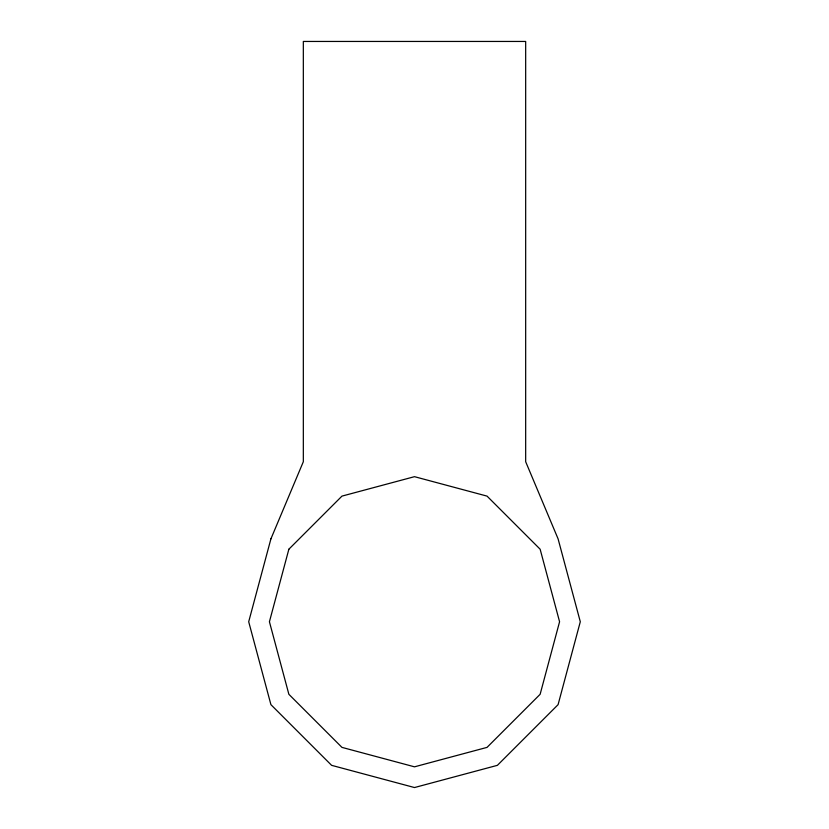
<?xml version="1.0" encoding="UTF-8"?>
<svg xmlns="http://www.w3.org/2000/svg" width="829" height="829" viewBox="0 0 829 829"><rect width="100%" height="100%" fill="white"/><g stroke="black" fill="none" stroke-linecap="round" stroke-linejoin="round"><path stroke-width="1.24" d="M270.917 538.85L248.7 621.75L270.917 704.65L331.6 765.333L414.5 787.55L497.4 765.333L558.083 704.65L580.3 621.75L558.083 538.85L525.669 461.712L525.669 41.45L303.331 41.45L303.331 461.712L270.917 538.85M288.865 549.212L269.425 621.75L288.865 694.287L341.962 747.385L414.5 766.825L487.037 747.385L540.135 694.287L559.575 621.75L540.135 549.212L487.037 496.115L414.5 476.675L341.962 496.115L288.865 549.212"/></g></svg>
